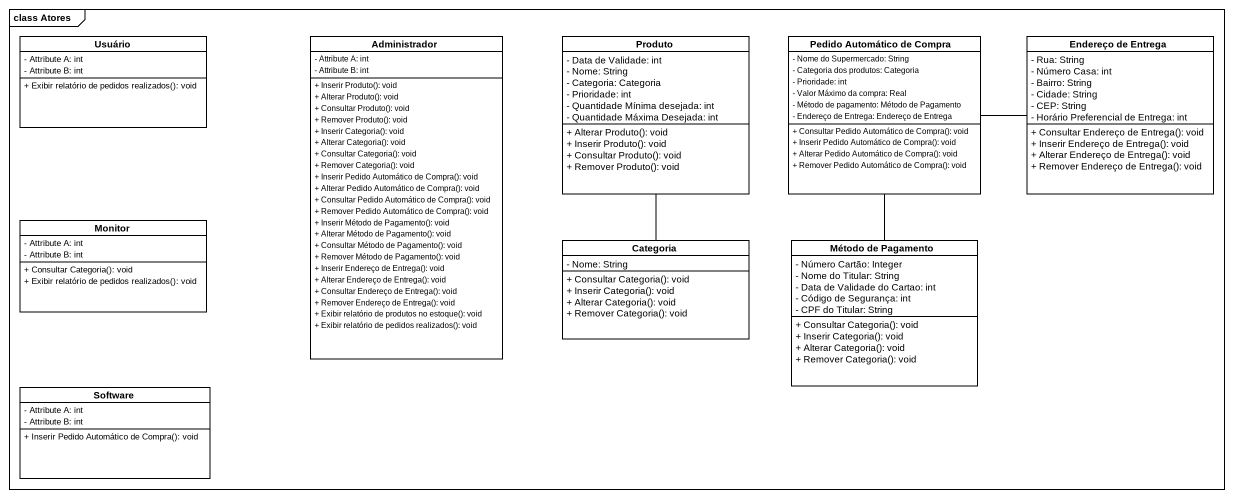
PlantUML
@startuml
mainframe class Atores
hide circle
hide empty members
skinparam classAttributeIconSize 0
class Usuário {
  - Attribute A: int
  - Attribute B: int
  + Exibir relatório de pedidos realizados(): void
}
class Administrador {
  - Attribute A: int
  - Attribute B: int
  + Inserir Produto(): void
  + Alterar Produto(): void
  + Consultar Produto(): void
  + Remover Produto(): void
  + Inserir Categoria(): void
  + Alterar Categoria(): void
  + Consultar Categoria(): void
  + Remover Categoria(): void
  + Inserir Pedido Automático de Compra(): void
  + Alterar Pedido Automático de Compra(): void
  + Consultar Pedido Automático de Compra(): void
  + Remover Pedido Automático de Compra(): void
  + Inserir Método de Pagamento(): void
  + Alterar Método de Pagamento(): void
  + Consultar Método de Pagamento(): void
  + Remover Método de Pagamento(): void
  + Inserir Endereço de Entrega(): void
  + Alterar Endereço de Entrega(): void
  + Consultar Endereço de Entrega(): void
  + Remover Endereço de Entrega(): void
  + Exibir relatório de produtos no estoque(): void
  + Exibir relatório de pedidos realizados(): void
}
class Produto {
  - Data de Validade: int
  - Nome: String
  - Categoria: Categoria
  - Prioridade: int
  - Quantidade Mínima desejada: int
  - Quantidade Máxima Desejada: int
  + Alterar Produto(): void
  + Inserir Produto(): void
  + Consultar Produto(): void
  + Remover Produto(): void
}
class "Pedido Automático de Compra" as Pedido_Automático_de_Compra {
  - Nome do Supermercado: String
  - Categoria dos produtos: Categoria
  - Prioridade: int
  - Valor Máximo da compra: Real
  - Método de pagamento: Método de Pagamento
  - Endereço de Entrega: Endereço de Entrega
  + Consultar Pedido Automático de Compra(): void
  + Inserir Pedido Automático de Compra(): void
  + Alterar Pedido Automático de Compra(): void
  + Remover Pedido Automático de Compra(): void
}
class "Endereço de Entrega" as Endereço_de_Entrega {
  - Rua: String
  - Número Casa: int
  - Bairro: String
  - Cidade: String
  - CEP: String
  - Horário Preferencial de Entrega: int
  + Consultar Endereço de Entrega(): void
  + Inserir Endereço de Entrega(): void
  + Alterar Endereço de Entrega(): void
  + Remover Endereço de Entrega(): void
}
class Monitor {
  - Attribute A: int
  - Attribute B: int
  + Consultar Categoria(): void
  + Exibir relatório de pedidos realizados(): void
}
class Categoria {
  - Nome: String
  + Consultar Categoria(): void
  + Inserir Categoria(): void
  + Alterar Categoria(): void
  + Remover Categoria(): void
}
class "Método de Pagamento" as Método_de_Pagamento {
  - Número Cartão: Integer
  - Nome do Titular: String
  - Data de Validade do Cartao: int
  - Código de Segurança: int
  - CPF do Titular: String
  + Consultar Categoria(): void
  + Inserir Categoria(): void
  + Alterar Categoria(): void
  + Remover Categoria(): void
}
class Software {
  - Attribute A: int
  - Attribute B: int
  + Inserir Pedido Automático de Compra(): void
}
Produto -- Categoria
Pedido_Automático_de_Compra -right- Endereço_de_Entrega
Pedido_Automático_de_Compra -- Método_de_Pagamento
@enduml
